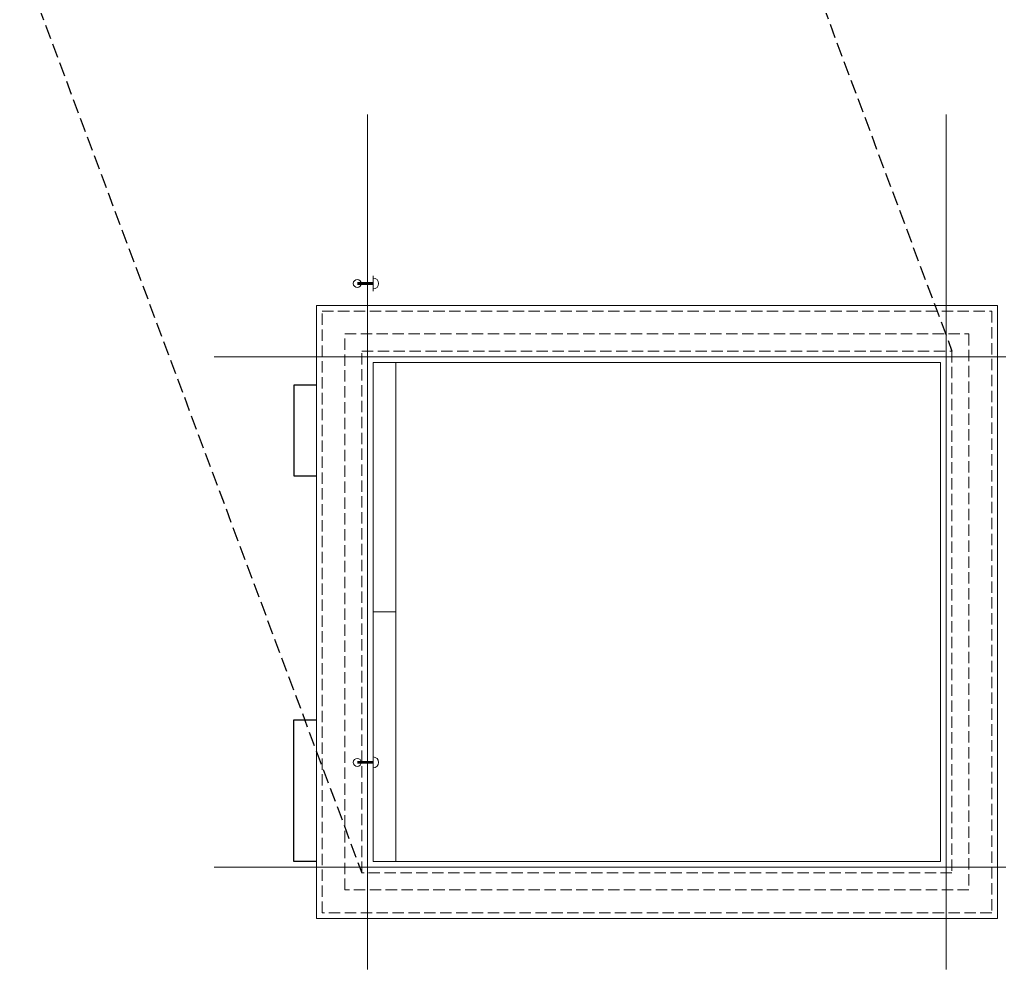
# Model space of a CAD drawing. Extents: x 1188826 to 1909461, y 608442 to 1651179.
# Drawn here: x 1530108 to 1547375, y 1038359 to 1055100 of the extents above; entities that cross this region are included whole.
import ezdxf

# ---------------------------------------------------------------- set-up
doc = ezdxf.new("R2010")
doc.units = 0
doc.header["$LTSCALE"] = 1000
doc.header["$MEASUREMENT"] = 0
for name, pattern in [('ACAD_ISO10W100', [18.5, 12, -3, 0.5, -3]), ('DASH', [0.35, 0.25, -0.1]), ('DOTE', [2.42, 2, -0.2, 0.02, -0.2])]:
    doc.linetypes.add(name, pattern=pattern)
for name, color, linetype, lineweight in [('0水-雨水-雨水斗', 6, 'Continuous', 18), ('DOTE', 19, 'DOTE', 9), ('平面-排水沟', 86, 'Continuous', 15), ('平面-看线', 45, 'Continuous', 15)]:
    doc.layers.add(name, color=color, linetype=linetype, lineweight=lineweight)
doc.layers.add('立面', color=73, linetype='Continuous')

# ---------------------------------------------------------------- blocks, each defined once
blk = doc.blocks.new('侧墙雨水斗')
at = {"layer": '0水-雨水-雨水斗', "color": 2}
blk.add_line((-33569, 105554), (-33569, 105280), dxfattribs=at)
at = {"layer": '0水-雨水-雨水斗', "color": 2, "const_width": 50}
blk.add_lwpolyline([(-33850, 105417), (-33569, 105417)], dxfattribs=at)
at = {"layer": '0水-雨水-雨水斗', "color": 2}
blk.add_circle((-33850, 105417), 70, dxfattribs=at)
blk.add_arc((-33569, 105417), 96, 270, 90, dxfattribs=at)

msp = doc.modelspace()

# ---------------------------------------------------------------- linework, layer by layer
at = {"color": 252, "linetype": 'DASH'}
for points in [[(1539008, 1069448), (1546539, 1049259)], [(1528608, 1060248), (1536139, 1040059)]]:
    msp.add_lwpolyline(points, dxfattribs=at)
at = {"layer": 'DOTE', "linetype": 'ACAD_ISO10W100', "ltscale": 100}
for p, q in [((1536239, 1053428), (1536239, 1038359)), ((1546439, 1053428), (1546439, 1038359)), ((1548068, 1049159), (1533539, 1049159)), ((1533539, 1040159), (1548068, 1040159))]:
    msp.add_line(p, q, dxfattribs=at)
at = {"layer": '平面-排水沟'}
for points in [[(1536739, 1049059), (1536739, 1040259)], [(1536739, 1044659), (1536339, 1044659)]]:
    msp.add_lwpolyline(points, dxfattribs=at)
at = {"layer": '平面-看线'}
for points in [[(1535339, 1050059), (1547339, 1050059), (1547339, 1039259), (1535339, 1039259)], [(1536339, 1049059), (1546339, 1049059), (1546339, 1040259), (1536339, 1040259)]]:
    msp.add_lwpolyline(points, close=True, dxfattribs=at)
at = {"layer": '平面-看线', "linetype": 'DASH', "ltscale": 0.8}
for points in [[(1535439, 1049959), (1547239, 1049959), (1547239, 1039359), (1535439, 1039359)], [(1535839, 1049559), (1546839, 1049559), (1546839, 1039759), (1535839, 1039759)], [(1536139, 1049259), (1546539, 1049259), (1546539, 1040059), (1536139, 1040059)]]:
    msp.add_lwpolyline(points, close=True, dxfattribs=at)
at = {"layer": '立面', "color": 4}
for points in [[(1535339, 1048659), (1534939, 1048659), (1534939, 1047059), (1535339, 1047059)], [(1535339, 1040259), (1534939, 1040259), (1534939, 1042759), (1535339, 1042759)]]:
    msp.add_lwpolyline(points, dxfattribs=at)

# ---------------------------------------------------------------- block references
at = {"layer": '0水-雨水-雨水斗', "color": 2, "extrusion": (0, 0, -1), "zscale": -1, "rotation": 179.9999409828967}
msp.add_blockref('侧墙雨水斗', (-1569908, 1155866), dxfattribs=at)
at = {"layer": '0水-雨水-雨水斗', "color": 2, "extrusion": (0, 0, -1), "xscale": -1, "zscale": -1, "rotation": 5.901710328437559e-05}
msp.add_blockref('侧墙雨水斗', (-1569908, 936591), dxfattribs=at)

doc.saveas('drawing.dxf')
